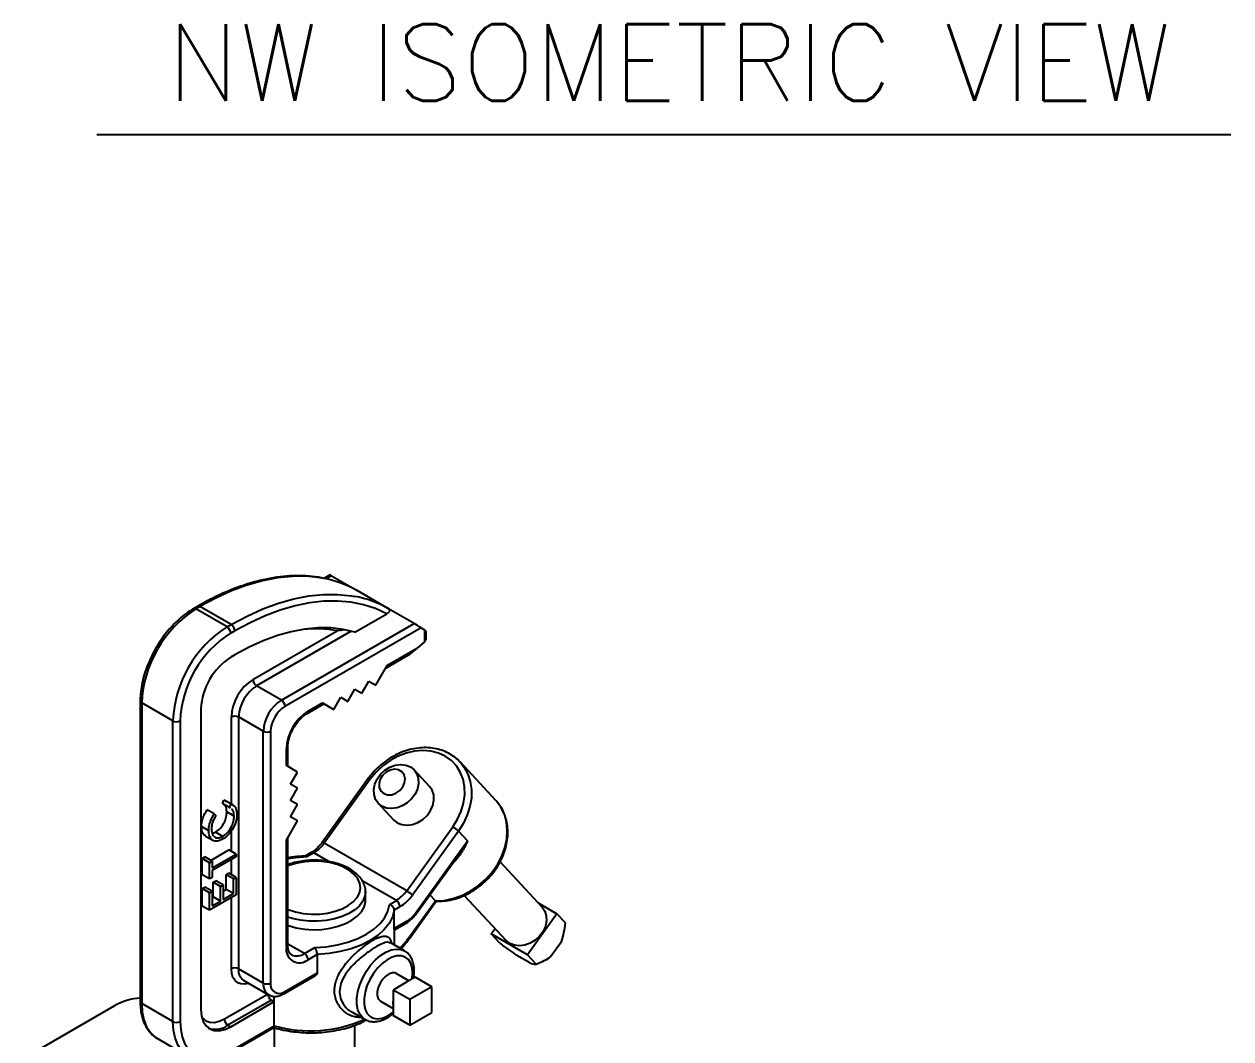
# Model space of a CAD drawing. Extents: x 6 to 134, y 3 to 97.
# Drawn here: x 12.91 to 24.73, y 18.29 to 28.22 of the extents above; entities that cross this region are included whole.
import ezdxf
from ezdxf.enums import TextEntityAlignment as Align

# ---------------------------------------------------------------- set-up
doc = ezdxf.new("R2010")
doc.units = 0
doc.header["$MEASUREMENT"] = 0
doc.layers.add('OBJECT', color=7, linetype='CONTINUOUS')
doc.styles.get("Standard").update_dxf_attribs({"font": 'SIMPLEX'})

msp = doc.modelspace()

# ---------------------------------------------------------------- linework, layer by layer
at = {"layer": 'OBJECT', "color": 1}
msp.add_line((13.625, 27.141), (24.729, 27.141), dxfattribs=at)
at = {"layer": 'OBJECT'}
for p, q in [((15.909, 22.831), (15.85, 22.797)), ((15.924, 22.822), (15.872, 22.792)), ((15.924, 22.822), (16.175, 22.678)), ((16.481, 22.501), (16.175, 22.678)), ((14.611, 22.524), (14.571, 22.501)), ((14.636, 22.521), (14.596, 22.498)), ((14.901, 22.322), (14.596, 22.498)), ((14.941, 22.345), (14.636, 22.521)), ((16.152, 22.271), (16.465, 22.452)), ((16.732, 22.356), (16.481, 22.501)), ((14.901, 22.322), (14.941, 22.345)), ((15.433, 21.607), (16.732, 22.356)), ((14.977, 22.284), (14.937, 22.261)), ((15.155, 21.808), (15.98, 22.284)), ((16.116, 22.281), (15.191, 21.747)), ((16.8, 22.314), (15.468, 21.545)), ((16.8, 22.314), (16.837, 22.29)), ((16.837, 22.181), (16.837, 22.29)), ((16.852, 22.215), (16.852, 22.28)), ((16.47, 21.945), (16.763, 22.114)), ((16.837, 22.181), (16.763, 22.114)), ((14.977, 22.049), (14.937, 22.026)), ((16.455, 21.919), (16.662, 22.039)), ((16.359, 21.754), (16.47, 21.945)), ((15.433, 21.607), (15.191, 21.747)), ((16.222, 21.674), (16.29, 21.793)), ((16.29, 21.793), (16.359, 21.754)), ((16.29, 21.793), (16.359, 21.754)), ((15.946, 21.515), (16.015, 21.634)), ((16.015, 21.634), (16.084, 21.594)), ((16.015, 21.634), (16.084, 21.594)), ((16.084, 21.594), (16.153, 21.714)), ((16.153, 21.714), (16.222, 21.674)), ((16.153, 21.714), (16.222, 21.674)), ((14.051, 21.6), (14.051, 18.657)), ((14.371, 21.403), (14.066, 21.58)), ((14.066, 21.58), (14.066, 18.636)), ((14.645, 21.521), (14.645, 18.577)), ((15.684, 21.474), (15.85, 21.57)), ((15.694, 21.497), (15.835, 21.579)), ((15.835, 21.579), (15.946, 21.515)), ((15.85, 21.57), (15.946, 21.515)), ((14.371, 18.46), (14.371, 21.403)), ((14.442, 21.403), (14.442, 18.46)), ((14.943, 20.589), (14.943, 21.441)), ((15.256, 21.301), (15.014, 21.441)), ((15.014, 21.441), (15.014, 18.977)), ((15.256, 18.837), (15.256, 21.301)), ((15.327, 21.301), (15.327, 18.837)), ((15.497, 20.958), (15.497, 21.15)), ((15.482, 20.966), (15.482, 21.129)), ((15.592, 20.902), (15.482, 20.966)), ((16.883, 20.762), (16.732, 20.924)), ((17.177, 21.005), (17.182, 21.001)), ((17.532, 20.625), (17.182, 21.001)), ((15.523, 20.783), (15.592, 20.902)), ((16.283, 20.839), (15.832, 20.214)), ((16.303, 20.832), (15.852, 20.207)), ((15.592, 20.743), (15.523, 20.783)), ((15.523, 20.624), (15.592, 20.743)), ((14.855, 20.595), (14.871, 20.628)), ((14.926, 20.555), (14.855, 20.595)), ((14.871, 20.628), (14.885, 20.62)), ((14.942, 20.587), (14.871, 20.628)), ((14.957, 20.581), (14.886, 20.622)), ((14.926, 20.555), (14.942, 20.587)), ((15.592, 20.584), (15.523, 20.624)), ((15.523, 20.465), (15.592, 20.584)), ((16.381, 20.596), (16.532, 20.435)), ((14.776, 20.492), (14.706, 20.533)), ((14.776, 20.492), (14.792, 20.477)), ((14.97, 20.472), (14.899, 20.513)), ((14.934, 20.548), (14.926, 20.555)), ((15.592, 20.425), (15.523, 20.465)), ((14.722, 20.328), (14.651, 20.369)), ((14.943, 20.127), (14.943, 20.327)), ((15.482, 20.234), (15.592, 20.425)), ((16.66, 19.741), (17.111, 20.366)), ((17.167, 20.323), (16.716, 19.698)), ((17.167, 20.323), (17.255, 20.228)), ((14.691, 20.275), (14.762, 20.234)), ((14.756, 20.301), (14.789, 20.313)), ((14.859, 20.272), (14.789, 20.313)), ((15.482, 19.187), (15.482, 20.234)), ((15.497, 19.207), (15.497, 20.259)), ((16.66, 19.741), (15.852, 20.207)), ((16.746, 19.522), (17.255, 20.228)), ((14.741, 20.038), (14.919, 20.141)), ((14.755, 19.964), (14.99, 20.1)), ((14.99, 20.1), (14.919, 20.141)), ((14.99, 20.1), (14.99, 20.073)), ((15.726, 20.114), (15.666, 20.079)), ((15.751, 20.111), (15.682, 20.071)), ((15.898, 20.026), (15.751, 20.111)), ((16.751, 19.514), (17.169, 20.093)), ((14.658, 20.056), (14.684, 20.071)), ((14.658, 19.897), (14.658, 20.056)), ((14.728, 20.015), (14.658, 20.056)), ((14.755, 20.03), (14.684, 20.071)), ((14.728, 20.015), (14.755, 20.03)), ((14.728, 19.856), (14.728, 20.015)), ((14.99, 20.073), (14.755, 19.937)), ((14.755, 20.03), (14.755, 19.964)), ((14.943, 19.898), (14.943, 20.046)), ((17.985, 19.581), (17.574, 20.022)), ((14.728, 19.856), (14.658, 19.897)), ((14.755, 19.871), (14.728, 19.856)), ((14.755, 19.937), (14.755, 19.871)), ((14.892, 19.897), (14.919, 19.912)), ((14.892, 19.753), (14.892, 19.897)), ((14.963, 19.856), (14.892, 19.897)), ((14.99, 19.871), (14.919, 19.912)), ((14.963, 19.856), (14.99, 19.871)), ((14.963, 19.713), (14.963, 19.856)), ((14.99, 19.871), (14.99, 19.701)), ((14.658, 19.761), (14.684, 19.777)), ((14.658, 19.591), (14.658, 19.761)), ((14.728, 19.72), (14.658, 19.761)), ((14.755, 19.736), (14.684, 19.777)), ((14.728, 19.72), (14.755, 19.736)), ((14.755, 19.736), (14.755, 19.593)), ((14.765, 19.823), (14.792, 19.839)), ((14.765, 19.68), (14.765, 19.823)), ((14.836, 19.782), (14.765, 19.823)), ((14.862, 19.798), (14.792, 19.839)), ((14.836, 19.782), (14.862, 19.798)), ((14.836, 19.639), (14.836, 19.782)), ((14.862, 19.798), (14.862, 19.655)), ((14.862, 19.736), (14.892, 19.753)), ((14.963, 19.713), (14.892, 19.753)), ((16.559, 19.645), (16.224, 19.838)), ((14.728, 19.55), (14.728, 19.72)), ((14.99, 19.701), (14.728, 19.55)), ((14.755, 19.674), (14.765, 19.68)), ((14.755, 19.593), (14.836, 19.639)), ((14.836, 19.639), (14.765, 19.68)), ((14.862, 19.655), (14.963, 19.713)), ((14.943, 18.977), (14.943, 19.674)), ((16.256, 19.648), (16.256, 19.73)), ((16.256, 19.73), (16.256, 19.722)), ((16.49, 19.605), (16.559, 19.645)), ((16.684, 19.286), (16.941, 19.642)), ((16.689, 19.277), (16.95, 19.638)), ((16.941, 19.642), (16.886, 19.701)), ((17.222, 19.695), (17.634, 19.253)), ((17.946, 19.622), (18.131, 19.516)), ((14.728, 19.55), (14.658, 19.591)), ((16.594, 19.584), (16.538, 19.552)), ((16.538, 19.373), (16.538, 19.552)), ((18.131, 19.516), (17.842, 19.114)), ((18.216, 19.425), (18.131, 19.516)), ((16.538, 19.373), (16.665, 19.446)), ((16.54, 19.357), (16.655, 19.423)), ((16.541, 19.209), (16.541, 19.357)), ((17.488, 19.318), (17.525, 19.37)), ((17.842, 19.114), (17.488, 19.318)), ((17.573, 19.227), (17.488, 19.318)), ((15.659, 19.126), (15.497, 19.219)), ((15.659, 19.126), (15.761, 19.185)), ((16.638, 19.152), (16.499, 19.233)), ((18.174, 19.242), (18.07, 19.097)), ((15.783, 19.116), (15.694, 19.064)), ((15.783, 19.116), (15.783, 18.937)), ((17.864, 19.034), (17.737, 19.107)), ((17.927, 19.023), (17.842, 19.114)), ((18.012, 19.06), (18.021, 19.065)), ((15.256, 18.837), (15.014, 18.977)), ((15.458, 18.732), (15.761, 18.907)), ((15.468, 18.755), (15.783, 18.937)), ((16.682, 18.859), (16.558, 18.931)), ((15.066, 18.863), (15.308, 18.723)), ((16.618, 18.822), (16.526, 18.769)), ((16.653, 18.842), (16.618, 18.822)), ((16.744, 18.895), (16.653, 18.842)), ((16.907, 18.801), (16.689, 18.675)), ((16.907, 18.801), (16.744, 18.895)), ((16.907, 18.55), (16.907, 18.801)), ((14.875, 18.486), (15.296, 18.729)), ((15.335, 18.67), (14.91, 18.425)), ((15.335, 18.67), (15.362, 18.655)), ((15.362, 18.655), (15.362, 18.708)), ((16.689, 18.675), (16.526, 18.769)), ((16.526, 18.769), (16.526, 18.664)), ((16.689, 18.675), (16.689, 18.424)), ((13.798, 18.613), (12.914, 18.103)), ((14.371, 18.46), (14.066, 18.636)), ((14.937, 18.409), (15.362, 18.655)), ((15.362, 18.419), (15.362, 18.655)), ((16.123, 18.555), (16.251, 18.481)), ((16.402, 18.661), (16.526, 18.589)), ((16.526, 18.664), (16.526, 18.623)), ((16.526, 18.623), (16.526, 18.518)), ((16.689, 18.424), (16.907, 18.55)), ((16.255, 18.479), (16.251, 18.481)), ((16.689, 18.424), (16.526, 18.518)), ((14.91, 18.425), (14.937, 18.409)), ((14.926, 18.151), (15.359, 18.401)), ((14.937, 18.174), (15.362, 18.419)), ((15.361, 18.4), (15.361, 17.468)), ((16.151, 17.468), (16.151, 18.423)), ((14.221, 18.293), (14.526, 18.116))]:
    msp.add_line(p, q, dxfattribs=at)
at = {"layer": 'OBJECT', "flags": 128}
for points in [[(15.848, 22.797), (15.812, 22.804), (15.679, 22.818), (15.54, 22.817), (15.396, 22.803), (15.249, 22.774), (15.098, 22.731), (14.945, 22.675), (14.791, 22.605), (14.636, 22.521)], [(14.941, 22.345), (15.097, 22.428), (15.251, 22.498), (15.404, 22.555), (15.554, 22.598), (15.702, 22.626), (15.845, 22.641), (15.984, 22.641), (16.118, 22.627), (16.152, 22.621)], [(16.465, 22.452), (16.354, 22.502), (16.236, 22.54), (16.112, 22.565), (15.982, 22.576), (15.848, 22.574), (15.709, 22.558), (15.567, 22.529), (15.422, 22.487), (15.275, 22.432), (15.126, 22.364), (14.977, 22.284)], [(16.152, 22.271), (16.038, 22.298), (15.917, 22.312), (15.792, 22.313), (15.663, 22.3), (15.53, 22.275), (15.394, 22.237), (15.256, 22.187), (15.117, 22.124), (14.977, 22.049)], [(17.111, 20.366), (17.158, 20.44), (17.193, 20.519), (17.217, 20.599), (17.228, 20.68), (17.227, 20.758), (17.212, 20.832), (17.185, 20.901), (17.146, 20.963), (17.097, 21.015), (17.038, 21.057), (16.971, 21.088), (16.897, 21.107), (16.819, 21.113), (16.737, 21.106), (16.656, 21.088), (16.575, 21.057), (16.498, 21.014), (16.425, 20.962), (16.36, 20.901), (16.303, 20.832)], [(16.418, 20.567), (16.381, 20.596), (16.355, 20.635), (16.34, 20.681), (16.338, 20.731), (16.349, 20.783), (16.371, 20.834), (16.405, 20.88), (16.447, 20.92), (16.496, 20.95), (16.548, 20.969), (16.601, 20.976), (16.651, 20.97), (16.696, 20.953), (16.732, 20.924), (16.759, 20.885), (16.773, 20.839), (16.775, 20.789), (16.765, 20.737), (16.742, 20.686), (16.708, 20.639), (16.666, 20.6), (16.617, 20.57), (16.565, 20.551), (16.512, 20.544), (16.462, 20.549), (16.418, 20.567)], [(16.435, 20.691), (16.472, 20.679), (16.513, 20.68), (16.555, 20.694), (16.592, 20.72), (16.622, 20.756), (16.639, 20.796), (16.644, 20.837), (16.635, 20.875), (16.612, 20.905), (16.58, 20.924), (16.54, 20.929), (16.498, 20.922), (16.458, 20.901), (16.424, 20.87), (16.4, 20.831), (16.389, 20.79), (16.391, 20.75), (16.407, 20.716), (16.435, 20.691)], [(17.182, 21.001), (17.223, 20.948), (17.259, 20.882), (17.282, 20.809), (17.294, 20.73), (17.293, 20.648), (17.279, 20.565), (17.253, 20.482), (17.215, 20.401), (17.167, 20.323)], [(16.532, 20.435), (16.568, 20.406), (16.613, 20.388), (16.663, 20.383), (16.716, 20.389), (16.768, 20.409), (16.817, 20.439), (16.859, 20.478), (16.892, 20.525), (16.915, 20.575), (16.926, 20.627), (16.924, 20.678), (16.909, 20.724), (16.883, 20.762), (16.883, 20.762)], [(16.941, 19.642), (17.026, 19.646), (17.113, 19.664), (17.199, 19.693), (17.282, 19.735), (17.36, 19.787), (17.432, 19.849), (17.495, 19.919), (17.549, 19.996), (17.592, 20.078), (17.622, 20.162), (17.64, 20.248), (17.645, 20.332), (17.637, 20.413), (17.616, 20.49), (17.582, 20.559), (17.55, 20.604)], [(17.55, 20.604), (17.536, 20.62), (17.532, 20.625)], [(15.682, 20.071), (15.57, 20.063), (15.497, 20.053)], [(15.497, 19.558), (15.5, 19.557), (15.57, 19.534), (15.646, 19.519), (15.726, 19.511), (15.806, 19.512), (15.885, 19.522), (15.96, 19.539), (16.029, 19.564), (16.088, 19.595), (16.137, 19.632), (16.174, 19.674), (16.197, 19.718), (16.206, 19.765), (16.2, 19.811), (16.181, 19.856), (16.147, 19.899), (16.101, 19.937), (16.044, 19.97), (15.978, 19.996), (15.905, 20.016), (15.826, 20.027), (15.746, 20.03), (15.666, 20.025), (15.588, 20.012), (15.517, 19.99), (15.497, 19.983)], [(16.256, 19.722), (16.25, 19.687), (16.231, 19.639), (16.198, 19.594), (16.152, 19.553), (16.094, 19.517), (16.027, 19.487), (15.952, 19.464), (15.872, 19.449), (15.788, 19.442), (15.703, 19.443), (15.62, 19.452), (15.54, 19.469), (15.497, 19.483)], [(15.497, 19.401), (15.503, 19.399), (15.579, 19.378), (15.661, 19.365), (15.745, 19.359), (15.83, 19.362), (15.912, 19.374), (15.99, 19.393), (16.062, 19.42), (16.124, 19.453), (16.176, 19.491), (16.216, 19.535), (16.242, 19.581), (16.255, 19.63), (16.256, 19.648)], [(15.761, 19.185), (15.873, 19.193), (15.982, 19.21), (16.085, 19.237), (16.18, 19.272), (16.265, 19.314), (16.339, 19.364), (16.399, 19.419), (16.445, 19.478), (16.476, 19.541), (16.49, 19.605)], [(16.538, 19.552), (16.521, 19.485), (16.488, 19.421), (16.44, 19.36), (16.377, 19.304), (16.301, 19.253), (16.213, 19.209), (16.115, 19.173), (16.01, 19.145), (15.898, 19.126), (15.783, 19.116)], [(16.746, 19.522), (16.749, 19.519), (16.751, 19.516), (16.751, 19.514), (16.751, 19.514)], [(17.985, 19.581), (17.985, 19.581), (18.011, 19.542), (18.026, 19.496), (18.028, 19.446), (18.018, 19.394), (17.995, 19.343), (17.961, 19.297), (17.919, 19.257), (17.87, 19.227), (17.818, 19.208), (17.765, 19.201), (17.715, 19.207), (17.671, 19.224), (17.634, 19.253)], [(16.689, 19.277), (16.689, 19.277), (16.689, 19.279), (16.687, 19.282), (16.684, 19.286)], [(16.251, 18.481), (16.229, 18.497), (16.201, 18.531), (16.182, 18.576), (16.172, 18.629), (16.172, 18.689), (16.182, 18.754), (16.201, 18.821), (16.229, 18.888), (16.265, 18.952), (16.307, 19.012), (16.355, 19.064), (16.405, 19.107), (16.457, 19.14), (16.509, 19.161), (16.558, 19.17), (16.603, 19.166), (16.638, 19.152)], [(16.638, 19.152), (16.643, 19.149), (16.646, 19.147)], [(16.714, 18.877), (16.718, 18.934), (16.714, 18.987), (16.699, 19.032), (16.676, 19.067), (16.644, 19.091), (16.606, 19.103), (16.563, 19.103), (16.516, 19.09), (16.468, 19.064), (16.42, 19.028), (16.375, 18.983), (16.334, 18.93), (16.299, 18.871), (16.271, 18.81), (16.252, 18.747), (16.242, 18.687), (16.242, 18.631), (16.252, 18.582), (16.271, 18.542), (16.299, 18.512), (16.334, 18.494), (16.375, 18.488), (16.42, 18.495), (16.468, 18.514), (16.516, 18.545), (16.526, 18.553)], [(15.113, 18.835), (15.074, 18.826), (15.037, 18.828), (15.005, 18.84), (14.979, 18.862), (14.959, 18.893), (14.947, 18.932), (14.943, 18.977)], [(16.558, 18.931), (16.549, 18.936), (16.52, 18.938), (16.488, 18.928), (16.455, 18.906), (16.425, 18.875), (16.399, 18.836), (16.38, 18.794), (16.371, 18.752), (16.371, 18.714), (16.38, 18.684), (16.399, 18.663), (16.402, 18.661)], [(14.066, 18.636), (14.071, 18.552), (14.087, 18.476), (14.114, 18.409), (14.15, 18.354), (14.195, 18.31), (14.221, 18.293)], [(14.645, 18.577), (14.651, 18.515), (14.668, 18.461), (14.695, 18.419), (14.731, 18.389), (14.775, 18.372), (14.825, 18.37), (14.88, 18.383), (14.937, 18.409)], [(14.524, 18.118), (14.501, 18.134), (14.455, 18.177), (14.419, 18.233), (14.393, 18.3), (14.376, 18.376), (14.371, 18.46)], [(14.442, 18.46), (14.447, 18.381), (14.462, 18.31), (14.486, 18.248), (14.52, 18.196), (14.563, 18.155), (14.613, 18.126), (14.669, 18.11), (14.731, 18.107), (14.797, 18.117), (14.866, 18.139), (14.937, 18.174)], [(14.653, 18.505), (14.662, 18.494), (14.694, 18.468), (14.732, 18.454), (14.777, 18.452), (14.825, 18.463), (14.875, 18.486)]]:
    msp.add_lwpolyline(points, dxfattribs=at)
at = {"layer": 'OBJECT'}
for centre, radius, start, end in [((15.649, 21.748), 1.068, 60.5134, 79.2711), ((15.955, 21.571), 1.069, 60.5145, 79.3559), ((15.213, 21.53), 1.148, 122.4873, 177.5127), ((14.581, 22.479), 0.024, 52.7464, 115.9581), ((14.621, 22.501), 0.0251, 54.3824, 114.3071), ((14.9, 22.28), 0.0768, 2.6055, 57.3945), ((15.518, 21.354), 1.148, 122.4871, 177.5129), ((15.512, 21.357), 1.072, 122.4873, 177.5127), ((14.86, 22.257), 0.0768, 2.6055, 57.3945), ((15.765, 21.159), 1.145, 79.2077, 95.9956), ((15.278, 21.492), 0.633, 122.6055, 177.3945), ((15.404, 21.42), 0.461, 122.6055, 177.3945), ((15.398, 21.423), 0.384, 122.6055, 177.3945), ((15.232, 21.811), 0.0768, 182.6055, 237.3945), ((14.075, 21.602), 0.024, 184.0431, 247.2623), ((15.64, 21.283), 0.384, 122.6055, 177.3945), ((15.634, 21.287), 0.307, 122.6055, 177.3945), ((15.392, 21.542), 0.0768, 2.6055, 57.3945), ((14.406, 21.472), 0.0769, 242.6097, 297.3903), ((14.978, 21.372), 0.0769, 62.6097, 117.3903), ((15.942, 21.109), 0.461, 122.6055, 177.3945), ((15.669, 21.494), 0.0252, 305.7073, 5.6196), ((15.292, 21.369), 0.0769, 242.6097, 297.3903), ((15.472, 21.152), 0.0252, 294.4066, 353.9392), ((16.283, 20.807), 0.0324, 50.1716, 89.1065), ((16.97, 20.122), 0.281, 45.7193, 59.9876), ((15.575, 20.4), 0.338, 301.3928, 325.1483), ((15.832, 20.182), 0.0324, 50.1666, 89.1174), ((15.736, 20.091), 0.0251, 54.3824, 114.3071), ((16.382, 19.934), 0.338, 301.3928, 325.1483), ((16.519, 19.497), 0.281, 45.7193, 59.9876), ((16.517, 19.58), 0.0768, 2.6055, 57.3945), ((16.382, 19.93), 0.406, 301.3928, 325.1483), ((16.524, 19.677), 0.271, 301.3928, 325.1483), ((16.641, 19.443), 0.024, 304.0564, 7.2558), ((15.778, 19.938), 1.116, 317.0468, 324.2638), ((15.611, 19.166), 0.131, 170.786, 309.2033), ((15.472, 19.21), 0.0251, 294.3747, 354.3052), ((15.586, 19.225), 0.123, 244.8682, 306.3086), ((15.617, 19.061), 0.0768, 2.6055, 57.3945), ((17.872, 19.349), 0.321, 297.7747, 308.2388), ((14.978, 18.909), 0.0769, 62.6097, 117.3903), ((15.133, 18.962), 0.12, 172.7442, 235.9436), ((15.292, 18.905), 0.0769, 242.6097, 297.3903), ((15.379, 18.823), 0.123, 173.6638, 235.3959), ((15.413, 18.823), 0.0873, 170.786, 309.2033), ((16.708, 18.706), 0.147, 112.0254, 127.9692), ((14.095, 18.092), 0.6, 94.1847, 119.6179), ((15.377, 18.735), 0.0777, 186.0378, 237.2055), ((15.443, 18.753), 0.0252, 305.7072, 5.6196), ((14.076, 18.659), 0.0251, 185.6948, 245.6253), ((16.672, 18.644), 0.147, 172.0294, 187.9706), ((14.406, 18.528), 0.0769, 242.6097, 297.3903), ((14.951, 18.489), 0.0768, 182.6055, 237.3945), ((15.719, 19.673), 1.303, 254.1188, 293.9872), ((14.787, 18.599), 0.214, 251.1001, 305.1306)]:
    msp.add_arc(centre, radius, start, end, dxfattribs=at)
for centre, major_axis, ratio, start_param, end_param in [((15.957, 22.801), (0.0485, -0.0297), 0.027575, 2.341322, 3.126639), ((16.765, 22.335), (0.0485, -0.0297), 0.027575, 0.770526, 2.341322), ((16.802, 22.31), (0.05, -0.0308), 0.027571, 6.268377, 7.085565), ((16.802, 22.244), (-0.0354, 0.0612), 0.577335, 3.411589, 3.92695), ((16.728, 22.134), (0.13, 0.113), 0.224841, 4.004685, 4.790164), ((16.802, 22.201), (0.0487, 0.0161), 0.700151, 5.270549, 5.540586), ((15.8, 21.599), (0.05, -0.0289), 0.00007, 6.283145, 7.068624)]:
    msp.add_ellipse(centre, major_axis=major_axis, ratio=ratio, start_param=start_param, end_param=end_param, dxfattribs=at)
for points, knots in [([(15.837, 22.8), (15.823, 22.803), (15.771, 22.814), (15.674, 22.823), (15.549, 22.825), (15.42, 22.814), (15.288, 22.793), (15.153, 22.76), (15.017, 22.716), (14.878, 22.661), (14.743, 22.597), (14.654, 22.548), (14.611, 22.524)], [0, 0, 0, 0, 0.03904, 0.145936, 0.253118, 0.360592, 0.468328, 0.576279, 0.684392, 0.792614, 0.900903, 1, 1, 1, 1]), ([(14.571, 22.501), (14.559, 22.493), (14.523, 22.472), (14.465, 22.429), (14.398, 22.369), (14.334, 22.301), (14.275, 22.227), (14.221, 22.147), (14.174, 22.063), (14.133, 21.976), (14.099, 21.887), (14.074, 21.799), (14.058, 21.711), (14.051, 21.645), (14.051, 21.609), (14.051, 21.6)], [0, 0, 0, 0, 0.0448176, 0.1293531, 0.2137886, 0.2980895, 0.382269, 0.4663676, 0.5504374, 0.6345325, 0.7186943, 0.8029823, 0.8874538, 0.9721559, 1, 1, 1, 1]), ([(16.481, 22.501), (16.483, 22.499), (16.489, 22.495), (16.492, 22.487), (16.491, 22.478), (16.487, 22.47), (16.479, 22.461), (16.471, 22.455), (16.465, 22.452)], [0, 0, 0, 0, 0.138221, 0.275796, 0.469786, 0.604145, 0.742278, 1, 1, 1, 1]), ([(16.037, 22.291), (16.017, 22.29), (15.997, 22.288), (15.98, 22.284), (15.98, 22.284)], [0, 0, 0, 0, 0.995075, 1, 1, 1, 1]), ([(15.497, 21.15), (15.497, 21.157), (15.497, 21.179), (15.504, 21.219), (15.52, 21.269), (15.543, 21.32), (15.572, 21.368), (15.606, 21.411), (15.642, 21.446), (15.669, 21.465), (15.682, 21.473), (15.684, 21.474)], [0, 0, 0, 0, 0.067196, 0.19703, 0.328083, 0.460159, 0.592762, 0.725247, 0.856828, 0.979681, 1, 1, 1, 1]), ([(17.177, 21.005), (17.175, 21.007), (17.158, 21.027), (17.117, 21.058), (17.055, 21.096), (16.985, 21.123), (16.91, 21.138), (16.832, 21.143), (16.751, 21.136), (16.67, 21.118), (16.59, 21.089), (16.513, 21.05), (16.44, 21.002), (16.373, 20.944), (16.321, 20.889), (16.293, 20.853), (16.283, 20.839)], [0, 0, 0, 0, 0.008153, 0.086007, 0.163817, 0.241773, 0.320027, 0.398643, 0.477601, 0.55683, 0.636248, 0.715786, 0.795398, 0.875058, 0.95476, 1, 1, 1, 1]), ([(14.899, 20.513), (14.897, 20.535), (14.893, 20.57), (14.871, 20.584), (14.863, 20.589)], [0, 0, 0, 0, 0.631765, 1, 1, 1, 1]), ([(14.942, 20.587), (14.951, 20.583), (14.969, 20.575), (14.992, 20.543), (14.995, 20.509), (14.997, 20.488)], [0, 0, 0, 0, 0.280395, 0.560816, 1, 1, 1, 1]), ([(16.948, 19.638), (16.973, 19.638), (17.026, 19.638), (17.106, 19.652), (17.187, 19.677), (17.265, 19.713), (17.34, 19.758), (17.41, 19.813), (17.472, 19.875), (17.528, 19.943), (17.574, 20.018), (17.61, 20.095), (17.635, 20.175), (17.649, 20.256), (17.651, 20.336), (17.642, 20.413), (17.621, 20.485), (17.591, 20.55), (17.563, 20.586), (17.551, 20.602)], [0, 0, 0, 0, 0.057196, 0.116415, 0.175798, 0.235286, 0.29484, 0.354436, 0.414064, 0.473722, 0.533411, 0.593124, 0.652841, 0.712525, 0.772111, 0.831518, 0.890664, 0.949494, 1, 1, 1, 1]), ([(14.651, 20.369), (14.652, 20.384), (14.653, 20.413), (14.668, 20.47), (14.691, 20.509), (14.706, 20.533)], [0, 0, 0, 0, 0.280842, 0.561442, 1, 1, 1, 1]), ([(14.722, 20.328), (14.722, 20.343), (14.724, 20.372), (14.739, 20.43), (14.762, 20.468), (14.776, 20.492)], [0, 0, 0, 0, 0.280842, 0.561442, 1, 1, 1, 1]), ([(14.792, 20.477), (14.778, 20.452), (14.753, 20.406), (14.75, 20.362), (14.748, 20.342)], [0, 0, 0, 0, 0.5583875, 1, 1, 1, 1]), ([(14.789, 20.313), (14.806, 20.325), (14.839, 20.35), (14.876, 20.408), (14.896, 20.465), (14.898, 20.497), (14.899, 20.513)], [0, 0, 0, 0, 0.279431, 0.558928, 0.779287, 1, 1, 1, 1]), ([(14.859, 20.272), (14.876, 20.285), (14.91, 20.309), (14.947, 20.368), (14.967, 20.424), (14.969, 20.456), (14.97, 20.472)], [0, 0, 0, 0, 0.279431, 0.558928, 0.779287, 1, 1, 1, 1]), ([(14.97, 20.472), (14.968, 20.495), (14.966, 20.525), (14.949, 20.537), (14.945, 20.539)], [0, 0, 0, 0, 0.769283, 1, 1, 1, 1]), ([(14.997, 20.488), (14.995, 20.46), (14.991, 20.41), (14.963, 20.359), (14.951, 20.337)], [0, 0, 0, 0, 0.559804, 1, 1, 1, 1]), ([(14.693, 20.278), (14.689, 20.279), (14.671, 20.284), (14.655, 20.317), (14.652, 20.352), (14.651, 20.369)], [0, 0, 0, 0, 0.145898, 0.572628, 1, 1, 1, 1]), ([(14.858, 20.244), (14.837, 20.235), (14.796, 20.217), (14.751, 20.236), (14.725, 20.275), (14.723, 20.31), (14.722, 20.328)], [0, 0, 0, 0, 0.279512, 0.55908, 0.779374, 1, 1, 1, 1]), ([(14.748, 20.342), (14.75, 20.324), (14.754, 20.288), (14.783, 20.259), (14.82, 20.254), (14.846, 20.266), (14.859, 20.272)], [0, 0, 0, 0, 0.2798646, 0.5595333, 0.7796731, 1, 1, 1, 1]), ([(14.951, 20.337), (14.935, 20.315), (14.907, 20.276), (14.873, 20.254), (14.858, 20.244)], [0, 0, 0, 0, 0.55902, 1, 1, 1, 1]), ([(15.832, 20.214), (15.826, 20.207), (15.81, 20.185), (15.78, 20.153), (15.749, 20.128), (15.731, 20.117), (15.726, 20.114)], [0, 0, 0, 0, 0.175769, 0.515024, 0.851523, 1, 1, 1, 1]), ([(17.255, 20.228), (17.255, 20.228), (17.247, 20.209), (17.233, 20.177), (17.21, 20.136), (17.188, 20.101), (17.164, 20.068), (17.14, 20.039), (17.121, 20.02), (17.111, 20.011), (17.109, 20.009)], [0, 0, 0, 0, 0.0036038, 0.2311902, 0.3845386, 0.538471, 0.6944353, 0.8512493, 0.9644846, 1, 1, 1, 1]), ([(17.255, 20.228), (17.255, 20.228), (17.245, 20.209), (17.226, 20.178), (17.2, 20.137), (17.182, 20.11), (17.171, 20.096), (17.169, 20.093)], [0, 0, 0, 0, 0.006424, 0.401553, 0.668816, 0.936366, 1, 1, 1, 1]), ([(15.67, 20.08), (15.658, 20.08), (15.613, 20.078), (15.554, 20.072), (15.509, 20.064), (15.497, 20.062)], [0, 0, 0, 0, 0.199556, 0.771647, 1, 1, 1, 1]), ([(16.255, 19.72), (16.255, 19.724), (16.258, 19.744), (16.251, 19.781), (16.233, 19.829), (16.203, 19.873), (16.162, 19.915), (16.111, 19.951), (16.051, 19.983), (15.983, 20.008), (15.909, 20.026), (15.832, 20.037), (15.753, 20.041), (15.674, 20.037), (15.598, 20.025), (15.538, 20.011), (15.506, 19.998), (15.497, 19.994)], [0, 0, 0, 0, 0.015059, 0.084165, 0.152924, 0.222814, 0.294795, 0.368684, 0.443627, 0.518795, 0.593811, 0.668644, 0.743365, 0.81808, 0.892885, 0.967888, 1, 1, 1, 1]), ([(15.67, 20.08), (15.672, 20.08), (15.676, 20.079), (15.68, 20.074), (15.682, 20.072), (15.682, 20.071)], [0, 0, 0, 0, 0.530266, 0.9893674, 1, 1, 1, 1]), ([(16.948, 19.638), (16.947, 19.638), (16.946, 19.637), (16.943, 19.64), (16.941, 19.642)], [0, 0, 0, 0, 0.324501, 1, 1, 1, 1]), ([(16.538, 19.552), (16.538, 19.556), (16.537, 19.565), (16.529, 19.579), (16.518, 19.591), (16.504, 19.6), (16.494, 19.604), (16.49, 19.605), (16.49, 19.605)], [0, 0, 0, 0, 0.1977752, 0.395366, 0.598087, 0.8128735, 0.9957643, 1, 1, 1, 1]), ([(16.655, 19.423), (16.662, 19.428), (16.684, 19.442), (16.718, 19.471), (16.74, 19.499), (16.751, 19.514)], [0, 0, 0, 0, 0.21628, 0.612447, 1, 1, 1, 1]), ([(18.174, 19.242), (18.184, 19.272), (18.203, 19.334), (18.212, 19.394), (18.216, 19.425)], [0, 0, 0, 0, 0.480505, 1, 1, 1, 1]), ([(15.954, 18.762), (15.954, 18.777), (15.955, 18.805), (15.966, 18.852), (15.985, 18.903), (16.013, 18.957), (16.051, 19.011), (16.088, 19.056), (16.121, 19.091), (16.147, 19.117), (16.175, 19.142), (16.202, 19.166), (16.229, 19.188), (16.255, 19.207), (16.281, 19.226), (16.313, 19.247), (16.35, 19.268), (16.388, 19.285), (16.421, 19.295), (16.449, 19.298), (16.473, 19.292), (16.488, 19.279), (16.498, 19.264), (16.504, 19.248), (16.508, 19.236), (16.51, 19.227), (16.51, 19.226)], [0, 0, 0, 0, 0.043884, 0.088486, 0.142658, 0.198038, 0.256468, 0.316293, 0.347252, 0.378437, 0.410384, 0.442621, 0.471705, 0.501042, 0.531224, 0.561716, 0.61464, 0.669292, 0.72241, 0.77693, 0.835709, 0.895951, 0.928408, 0.961092, 0.994511, 1, 1, 1, 1]), ([(16.54, 19.357), (16.54, 19.357), (16.539, 19.356), (16.539, 19.359), (16.538, 19.365), (16.538, 19.37), (16.538, 19.373)], [0, 0, 0, 0, 0.09744, 0.481138, 0.77716, 1, 1, 1, 1]), ([(16.604, 19.172), (16.623, 19.194), (16.652, 19.227), (16.68, 19.264), (16.689, 19.277)], [0, 0, 0, 0, 0.651428, 1, 1, 1, 1]), ([(15.534, 19.114), (15.529, 19.117), (15.519, 19.123), (15.507, 19.143), (15.498, 19.171), (15.497, 19.195), (15.497, 19.207)], [0, 0, 0, 0, 0.245923, 0.509253, 0.761555, 1, 1, 1, 1]), ([(15.783, 19.116), (15.783, 19.121), (15.782, 19.13), (15.779, 19.146), (15.774, 19.162), (15.768, 19.175), (15.763, 19.182), (15.761, 19.185), (15.761, 19.185)], [0, 0, 0, 0, 0.197775, 0.395366, 0.598087, 0.812874, 0.995764, 1, 1, 1, 1]), ([(16.497, 19.228), (16.49, 19.233), (16.473, 19.243), (16.422, 19.226), (16.344, 19.184), (16.244, 19.114), (16.141, 19.025), (16.06, 18.93), (16.011, 18.838), (16.006, 18.781), (16.003, 18.755)], [0, 0, 0, 0, 0.09385, 0.2214011, 0.3493008, 0.4903564, 0.6388017, 0.7758801, 0.9005079, 1, 1, 1, 1]), ([(16.733, 18.954), (16.733, 18.965), (16.732, 18.996), (16.723, 19.043), (16.703, 19.089), (16.677, 19.124), (16.656, 19.139), (16.647, 19.145)], [0, 0, 0, 0, 0.132069, 0.381044, 0.628917, 0.843145, 1, 1, 1, 1]), ([(17.573, 19.227), (17.602, 19.205), (17.656, 19.165), (17.711, 19.126), (17.737, 19.107)], [0, 0, 0, 0, 0.538103, 1, 1, 1, 1]), ([(17.864, 19.034), (17.87, 19.032), (17.888, 19.026), (17.908, 19.022), (17.92, 19.023), (17.927, 19.023)], [0, 0, 0, 0, 0.2056674, 0.6001078, 1, 1, 1, 1]), ([(17.927, 19.023), (17.947, 19.031), (17.989, 19.048), (18.038, 19.073), (18.064, 19.093), (18.07, 19.097)], [0, 0, 0, 0, 0.438721, 0.883111, 1, 1, 1, 1]), ([(15.783, 18.937), (15.783, 18.934), (15.782, 18.926), (15.774, 18.916), (15.766, 18.911), (15.761, 18.907)], [0, 0, 0, 0, 0.295947, 0.59003, 1, 1, 1, 1]), ([(16.726, 18.885), (16.729, 18.901), (16.733, 18.925), (16.733, 18.947), (16.733, 18.954)], [0, 0, 0, 0, 0.689373, 1, 1, 1, 1]), ([(15.31, 18.723), (15.317, 18.719), (15.335, 18.709), (15.37, 18.705), (15.409, 18.71), (15.439, 18.722), (15.455, 18.731), (15.458, 18.732)], [0, 0, 0, 0, 0.166954, 0.415934, 0.668018, 0.94278, 1, 1, 1, 1]), ([(16.216, 18.501), (16.214, 18.501), (16.196, 18.498), (16.162, 18.503), (16.115, 18.516), (16.069, 18.54), (16.026, 18.576), (15.997, 18.614), (15.978, 18.648), (15.967, 18.676), (15.959, 18.705), (15.954, 18.734), (15.954, 18.754), (15.954, 18.762)], [0, 0, 0, 0, 0.0131117, 0.1309362, 0.2533829, 0.3788965, 0.515325, 0.6554744, 0.7251231, 0.7952965, 0.8672023, 0.9397423, 1, 1, 1, 1]), ([(16.003, 18.755), (16.003, 18.747), (16.005, 18.704), (16.021, 18.662), (16.06, 18.602), (16.087, 18.569), (16.122, 18.556), (16.124, 18.556)], [0, 0, 0, 0, 0.093329, 0.51856, 0.53437, 0.972914, 1, 1, 1, 1]), ([(14.051, 18.657), (14.051, 18.642), (14.052, 18.601), (14.06, 18.537), (14.08, 18.467), (14.108, 18.405), (14.146, 18.353), (14.185, 18.314), (14.214, 18.298), (14.225, 18.292)], [0, 0, 0, 0, 0.087239, 0.252438, 0.417683, 0.581814, 0.743541, 0.901956, 1, 1, 1, 1]), ([(15.358, 18.401), (15.359, 18.401), (15.39, 18.391), (15.454, 18.376), (15.551, 18.36), (15.651, 18.351), (15.752, 18.349), (15.853, 18.355), (15.952, 18.369), (16.047, 18.389), (16.137, 18.416), (16.211, 18.445), (16.251, 18.467), (16.266, 18.475)], [0, 0, 0, 0, 0.003299, 0.107243, 0.211081, 0.314821, 0.418514, 0.522218, 0.625975, 0.729844, 0.833884, 0.93815, 1, 1, 1, 1]), ([(16.257, 18.479), (16.263, 18.476), (16.283, 18.464), (16.32, 18.458), (16.368, 18.459), (16.417, 18.471), (16.468, 18.496), (16.505, 18.519), (16.524, 18.536), (16.526, 18.538)], [0, 0, 0, 0, 0.081751, 0.250348, 0.42039, 0.596571, 0.779509, 0.966468, 1, 1, 1, 1]), ([(15.362, 18.419), (15.362, 18.416), (15.362, 18.409), (15.361, 18.402), (15.36, 18.402), (15.359, 18.401)], [0, 0, 0, 0, 0.354168, 0.707356, 1, 1, 1, 1])]:
    msp.add_open_spline(points, degree=3, knots=knots, dxfattribs=at)

# ---------------------------------------------------------------- texts
at = {"layer": 'OBJECT', "color": 1}
msp.add_text('NW ISOMETRIC VIEW', height=0.75, dxfattribs=at).set_placement((19.23, 27.472), align=Align.CENTER)

doc.saveas('drawing.dxf')
